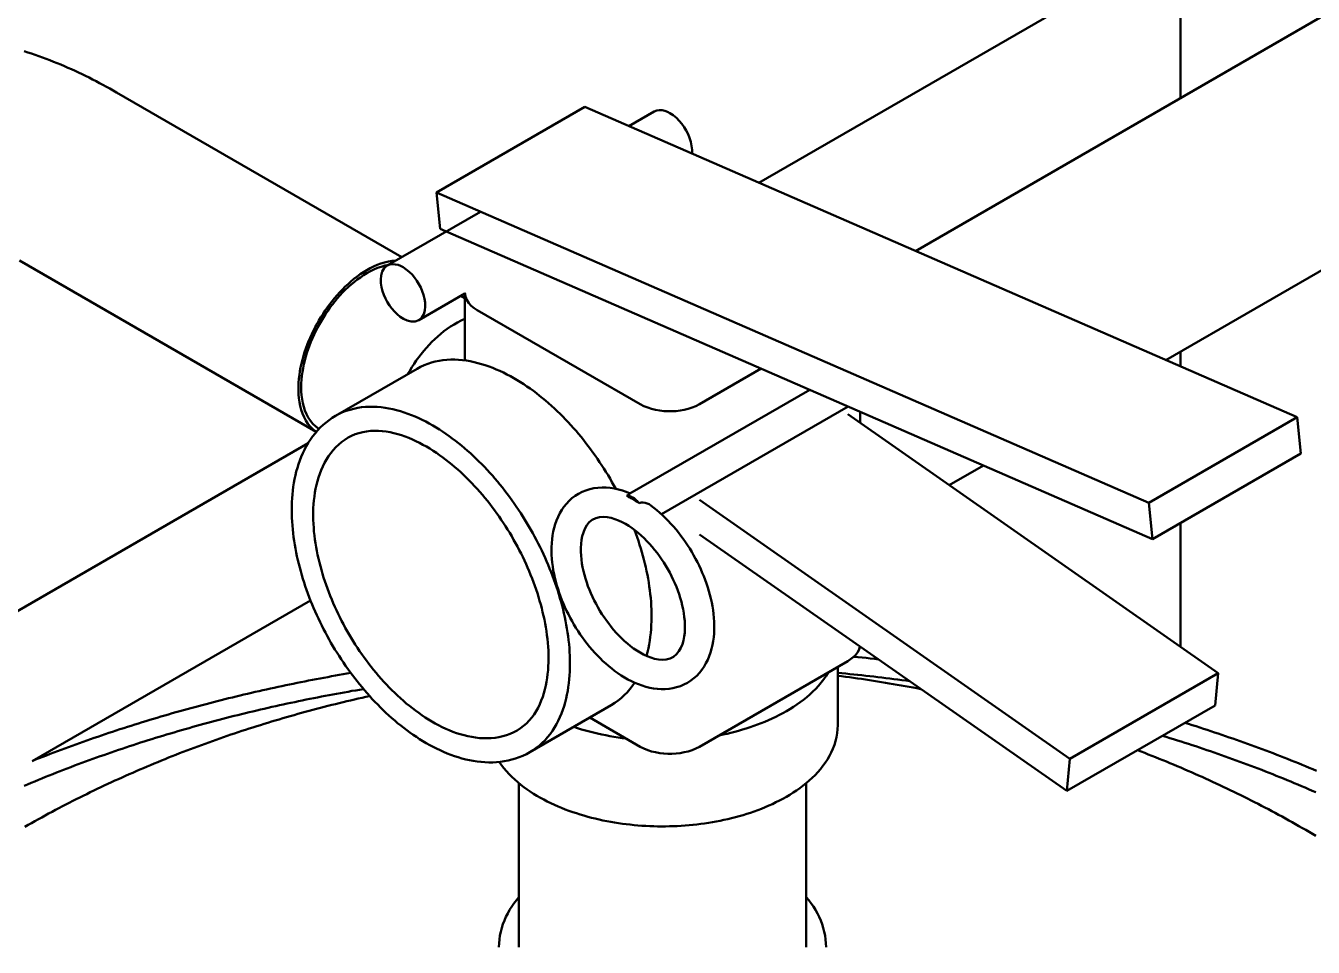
# Model space of a CAD drawing. Header units: millimetres. Extents: x 0 to 420, y 0 to 297.
# Drawn here: x 309.59 to 317.88, y 222.56 to 228.49 of the extents above; entities that cross this region are included whole.
import ezdxf

# ---------------------------------------------------------------- set-up
doc = ezdxf.new("R2010")
doc.units = ezdxf.units.MM
doc.layers.add('01-VISIBLE', color=7, linetype='CONTINUOUS', lineweight=50)

msp = doc.modelspace()

# ---------------------------------------------------------------- linework, layer by layer
at = {"layer": '01-VISIBLE'}
for p, q in [((317.0227, 228.0245), (317.0227, 245.3845)), ((314.3097, 227.4788), (317.0227, 229.0451)), ((315.3173, 227.0399), (318.2764, 228.7484)), ((312.0115, 227.0001), (310.1744, 228.0608)), ((312.2339, 227.416), (313.1885, 227.9671)), ((313.1885, 227.9671), (317.7746, 225.9696)), ((313.4723, 227.8435), (313.6356, 227.9378)), ((312.2572, 227.1838), (312.2339, 227.416)), ((312.2339, 227.416), (316.82, 225.4184)), ((311.9173, 226.9458), (312.5177, 227.2924)), ((312.2572, 227.1838), (316.8433, 225.1862)), ((316.9295, 226.3377), (318.2764, 227.1154)), ((311.4598, 225.8753), (309.5494, 226.9783)), ((312.1198, 226.595), (312.4168, 226.7665)), ((312.4168, 226.3355), (312.4168, 226.7704)), ((312.4168, 226.7373), (312.3915, 226.7519)), ((312.4958, 226.6602), (313.5459, 226.0539)), ((317.0227, 226.2971), (317.0227, 226.3915)), ((312.1095, 226.2822), (311.5845, 225.9791)), ((313.9277, 226.0539), (314.3248, 226.2832)), ((313.479, 225.4787), (314.637, 226.1472)), ((313.6815, 225.3461), (314.8832, 226.0399)), ((314.8823, 225.989), (317.2665, 224.3232)), ((314.9614, 225.9337), (314.9614, 226.0059)), ((316.82, 225.4184), (317.7746, 225.9696)), ((317.7979, 225.7373), (317.7746, 225.9696)), ((308.3656, 224.0469), (311.4073, 225.8031)), ((316.8433, 225.1862), (317.7979, 225.7373)), ((315.5353, 225.5328), (315.7556, 225.66)), ((313.9277, 225.4379), (316.3119, 223.772)), ((316.8433, 225.1862), (316.82, 225.4184)), ((317.0227, 224.4935), (317.0227, 225.2898)), ((313.9277, 225.2162), (316.2919, 223.5643)), ((309.6303, 223.7565), (311.4228, 224.7914)), ((313.9277, 223.8494), (314.8823, 224.4005)), ((314.8166, 223.9872), (314.8166, 224.3626)), ((316.3119, 223.772), (317.2665, 224.3232)), ((317.2465, 224.1154), (317.2665, 224.3232)), ((313.3595, 224.1171), (312.8345, 223.814)), ((316.2919, 223.5643), (317.2465, 224.1154)), ((313.2208, 224.0371), (313.5459, 223.8494)), ((316.2919, 223.5643), (316.3119, 223.772)), ((312.7641, 222.5583), (312.7641, 223.615)), ((314.6141, 222.5583), (314.6141, 223.615))]:
    msp.add_line(p, q, dxfattribs=at)
for points in [[(310.1744, 228.0608), (310.1526, 228.0733), (310.1307, 228.0856), (310.1088, 228.0977), (310.0867, 228.1097), (310.0646, 228.1215), (310.0424, 228.1331), (310.02, 228.1446), (309.9976, 228.1559), (309.9751, 228.167), (309.9526, 228.178), (309.9299, 228.1887), (309.9071, 228.1993), (309.8843, 228.2097), (309.8614, 228.2199), (309.8384, 228.2298), (309.8153, 228.2396), (309.7921, 228.2492), (309.7688, 228.2586), (309.7455, 228.2678), (309.722, 228.2768), (309.6985, 228.2856), (309.6749, 228.2941), (309.6513, 228.3024), (309.6275, 228.3106), (309.6037, 228.3184), (309.5798, 228.3261)], [(313.6356, 227.9378), (313.6519, 227.9446), (313.6694, 227.9472), (313.6871, 227.9462), (313.7044, 227.9422), (313.721, 227.9359), (313.7368, 227.9278)], [(313.7368, 227.9278), (313.7584, 227.9134), (313.7783, 227.8968), (313.7965, 227.8783), (313.8131, 227.8584), (313.8281, 227.8372), (313.8414, 227.815), (313.8531, 227.7918), (313.863, 227.7678), (313.8709, 227.7431), (313.8766, 227.7178), (313.8796, 227.6921), (313.8795, 227.6662)], [(311.4602, 225.8758), (311.4405, 225.8913), (311.4227, 225.9089), (311.4068, 225.9283), (311.3931, 225.9493), (311.3813, 225.9714), (311.3714, 225.9944), (311.3633, 226.0181), (311.3569, 226.0424), (311.352, 226.0669), (311.3484, 226.0917), (311.3462, 226.1167), (311.3451, 226.1418), (311.3452, 226.1668), (311.3463, 226.1919), (311.3483, 226.2168), (311.3512, 226.2417), (311.355, 226.2665), (311.3596, 226.2912), (311.3649, 226.3157), (311.3709, 226.34), (311.3776, 226.3642), (311.385, 226.3881), (311.393, 226.4119), (311.4016, 226.4354), (311.4108, 226.4587), (311.4206, 226.4818), (311.4309, 226.5047), (311.4417, 226.5273), (311.4531, 226.5496), (311.465, 226.5717), (311.4774, 226.5935), (311.4903, 226.615), (311.5037, 226.6362), (311.5175, 226.657), (311.5319, 226.6776), (311.5468, 226.6978), (311.5621, 226.7176), (311.578, 226.737), (311.5943, 226.7561), (311.6111, 226.7747), (311.6284, 226.7928), (311.6461, 226.8105), (311.6644, 226.8276), (311.6832, 226.8442), (311.7025, 226.8602), (311.7223, 226.8756), (311.7427, 226.8902), (311.7635, 226.9041), (311.7849, 226.9172), (311.8068, 226.9293), (311.8293, 226.9405), (311.8523, 226.9505), (311.8758, 226.9593), (311.8997, 226.9666), (311.9241, 226.9724), (311.9489, 226.9764), (311.9738, 226.9784)], [(311.4772, 225.8945), (311.457, 225.9096), (311.4388, 225.9271), (311.4228, 225.9465), (311.4089, 225.9675), (311.3971, 225.9898), (311.3873, 226.0131), (311.3793, 226.037), (311.3731, 226.0614), (311.3684, 226.0862), (311.3652, 226.1112), (311.3634, 226.1364), (311.3627, 226.1616), (311.3632, 226.1868), (311.3647, 226.212), (311.3672, 226.2371), (311.3707, 226.2621), (311.3749, 226.2869), (311.38, 226.3116), (311.3859, 226.3362), (311.3925, 226.3605), (311.3997, 226.3847), (311.4077, 226.4086), (311.4163, 226.4323), (311.4255, 226.4558), (311.4353, 226.479), (311.4457, 226.502), (311.4566, 226.5247), (311.4681, 226.5472), (311.4802, 226.5693), (311.4928, 226.5912), (311.5059, 226.6127), (311.5195, 226.634), (311.5337, 226.6548), (311.5483, 226.6754), (311.5635, 226.6955), (311.5792, 226.7153), (311.5954, 226.7346), (311.6121, 226.7535), (311.6293, 226.7719), (311.6471, 226.7898), (311.6654, 226.8072), (311.6842, 226.824), (311.7035, 226.8402), (311.7234, 226.8557), (311.7438, 226.8705), (311.7648, 226.8845), (311.7864, 226.8976), (311.8085, 226.9098), (311.8311, 226.9208), (311.8543, 226.9307), (311.8781, 226.9392), (311.9023, 226.9461), (311.927, 226.9514)], [(312.1198, 226.595), (312.0958, 226.5866), (312.0704, 226.5863), (312.0456, 226.5924), (312.0224, 226.6029), (312.0008, 226.6166), (311.9809, 226.6326), (311.9627, 226.6504), (311.946, 226.6697), (311.9309, 226.6903), (311.9173, 226.7119), (311.9053, 226.7345), (311.8951, 226.7579), (311.8867, 226.782), (311.8804, 226.8067), (311.8765, 226.832), (311.8754, 226.8575), (311.8779, 226.8829), (311.8851, 226.9073), (311.898, 226.9292), (311.9173, 226.9458)], [(311.9173, 226.9458), (311.9337, 226.9526), (311.9512, 226.9552), (311.9689, 226.9542), (311.9862, 226.9502), (312.0028, 226.9438), (312.0185, 226.9357)], [(312.0185, 226.9357), (312.0396, 226.9218), (312.059, 226.9056), (312.0768, 226.8878), (312.0931, 226.8685), (312.1079, 226.848), (312.1212, 226.8265), (312.1328, 226.8041), (312.1428, 226.7809), (312.1509, 226.7569), (312.157, 226.7324), (312.1608, 226.7075), (312.1617, 226.6822), (312.159, 226.6571), (312.1518, 226.633), (312.1389, 226.6113), (312.1198, 226.595)], [(312.4168, 226.7704), (312.4198, 226.747), (312.4285, 226.725), (312.4415, 226.7053), (312.4576, 226.688), (312.476, 226.673), (312.4958, 226.6602)], [(312.0481, 226.2468), (312.0613, 226.2693), (312.0749, 226.2915), (312.0892, 226.3133), (312.104, 226.3348), (312.1193, 226.3559), (312.1352, 226.3766), (312.1516, 226.3968), (312.1686, 226.4166), (312.1861, 226.4359), (312.2042, 226.4547), (312.2229, 226.473), (312.2421, 226.4906), (312.2618, 226.5076), (312.2822, 226.5239), (312.3031, 226.5394), (312.3247, 226.5542), (312.3468, 226.5679), (312.3695, 226.5807), (312.3928, 226.5924), (312.4168, 226.6028)], [(313.3882, 225.5091), (313.3761, 225.5312), (313.3637, 225.5531), (313.3511, 225.5749), (313.3383, 225.5965), (313.3251, 225.618), (313.3118, 225.6393), (313.2981, 225.6604), (313.2843, 225.6814), (313.2702, 225.7022), (313.2558, 225.7229), (313.2412, 225.7434), (313.2263, 225.7637), (313.2113, 225.7838), (313.1959, 225.8038), (313.1803, 225.8235), (313.1645, 225.8431), (313.1484, 225.8624), (313.1321, 225.8816), (313.1156, 225.9005), (313.0988, 225.9193), (313.0817, 225.9378), (313.0644, 225.956), (313.0469, 225.9741), (313.0291, 225.9918), (313.011, 226.0094), (312.9927, 226.0266), (312.9742, 226.0436), (312.9554, 226.0604), (312.9363, 226.0768), (312.917, 226.0929), (312.8974, 226.1087), (312.8776, 226.1242), (312.8575, 226.1393), (312.8372, 226.1541), (312.8165, 226.1685), (312.7956, 226.1825), (312.7745, 226.1962), (312.7531, 226.2093), (312.7314, 226.2221), (312.7094, 226.2344), (312.6872, 226.2461), (312.6647, 226.2574), (312.6419, 226.2681), (312.6189, 226.2783), (312.5956, 226.2878), (312.5721, 226.2967), (312.5483, 226.3049), (312.5243, 226.3124), (312.5, 226.3191), (312.4756, 226.325), (312.4509, 226.3301), (312.4261, 226.3342), (312.4012, 226.3374), (312.3761, 226.3395), (312.351, 226.3406), (312.3258, 226.3406), (312.3007, 226.3394), (312.2756, 226.3369), (312.2508, 226.3332), (312.2261, 226.3281), (312.2018, 226.3217), (312.1779, 226.3139), (312.1545, 226.3047), (312.1316, 226.2941), (312.1095, 226.2822)], [(312.2095, 225.9172), (312.1874, 225.9296), (312.1651, 225.9415), (312.1425, 225.9529), (312.1197, 225.9637), (312.0965, 225.974), (312.0732, 225.9836), (312.0495, 225.9927), (312.0256, 226.001), (312.0015, 226.0086), (311.9772, 226.0154), (311.9526, 226.0214), (311.9278, 226.0266), (311.9029, 226.0308), (311.8778, 226.0341), (311.8526, 226.0363), (311.8273, 226.0375), (311.802, 226.0375), (311.7768, 226.0363), (311.7516, 226.0339), (311.7266, 226.0302), (311.7018, 226.0251), (311.6773, 226.0187), (311.6533, 226.0109), (311.6297, 226.0017), (311.6067, 225.991), (311.5845, 225.9791)], [(313.9277, 226.0539), (313.9042, 226.0418), (313.8797, 226.0319), (313.8545, 226.0239), (313.8288, 226.0176), (313.8027, 226.013), (313.7765, 226.01), (313.75, 226.0085), (313.7236, 226.0085), (313.6972, 226.01), (313.6709, 226.013), (313.6448, 226.0176), (313.6191, 226.0239), (313.5939, 226.0319), (313.5694, 226.0418), (313.5459, 226.0539)], [(312.8345, 223.814), (312.8125, 223.8021), (312.7899, 223.7913), (312.7667, 223.7818), (312.7432, 223.7735), (312.7192, 223.7663), (312.6948, 223.7605), (312.6703, 223.7558), (312.6455, 223.7522), (312.6206, 223.7499), (312.5956, 223.7486), (312.5706, 223.7485), (312.5456, 223.7493), (312.5206, 223.7512), (312.4957, 223.754), (312.471, 223.7578), (312.4464, 223.7624), (312.422, 223.7678), (312.3978, 223.7741), (312.3737, 223.7811), (312.3499, 223.7888), (312.3263, 223.7972), (312.303, 223.8062), (312.2799, 223.8159), (312.2571, 223.8261), (312.2345, 223.8369), (312.2122, 223.8482), (312.1901, 223.86), (312.1683, 223.8723), (312.1468, 223.885), (312.1255, 223.8982), (312.1045, 223.9118), (312.0838, 223.9258), (312.0633, 223.9402), (312.0431, 223.955), (312.0232, 223.9701), (312.0035, 223.9855), (311.984, 224.0013), (311.9649, 224.0174), (311.946, 224.0338), (311.9273, 224.0505), (311.9089, 224.0674), (311.8908, 224.0847), (311.8729, 224.1022), (311.8553, 224.1199), (311.8379, 224.1379), (311.8207, 224.1562), (311.8038, 224.1746), (311.7872, 224.1933), (311.7708, 224.2122), (311.7547, 224.2314), (311.7388, 224.2507), (311.7231, 224.2702), (311.7077, 224.2899), (311.6926, 224.3099), (311.6777, 224.33), (311.663, 224.3502), (311.6486, 224.3707), (311.6345, 224.3913), (311.6206, 224.4121), (311.6069, 224.4331), (311.5935, 224.4542), (311.5804, 224.4755), (311.5675, 224.497), (311.5548, 224.5186), (311.5424, 224.5403), (311.5303, 224.5622), (311.5184, 224.5842), (311.5068, 224.6064), (311.4955, 224.6287), (311.4845, 224.6512), (311.4737, 224.6738), (311.4631, 224.6965), (311.4529, 224.7193), (311.4429, 224.7423), (311.4333, 224.7653), (311.4239, 224.7885), (311.4148, 224.8118), (311.406, 224.8353), (311.3975, 224.8588), (311.3893, 224.8825), (311.3815, 224.9062), (311.3739, 224.9301), (311.3667, 224.954), (311.3598, 224.9781), (311.3532, 225.0022), (311.347, 225.0265), (311.3412, 225.0508), (311.3357, 225.0752), (311.3306, 225.0997), (311.3258, 225.1243), (311.3215, 225.1489), (311.3175, 225.1736), (311.314, 225.1984), (311.3109, 225.2232), (311.3082, 225.2481), (311.306, 225.2731), (311.3042, 225.298), (311.3029, 225.323), (311.3021, 225.348), (311.3019, 225.373), (311.3021, 225.3981), (311.3029, 225.4231), (311.3043, 225.4481), (311.3062, 225.473), (311.3088, 225.4979), (311.312, 225.5227), (311.3158, 225.5474), (311.3204, 225.5721), (311.3256, 225.5965), (311.3315, 225.6208), (311.3383, 225.6449), (311.3457, 225.6688), (311.354, 225.6924), (311.3632, 225.7157), (311.3731, 225.7387), (311.384, 225.7612), (311.3957, 225.7833), (311.4084, 225.8049), (311.422, 225.8259), (311.4365, 225.8463), (311.4519, 225.866), (311.4683, 225.8849), (311.4855, 225.903), (311.5037, 225.9203), (311.5227, 225.9365), (311.5425, 225.9518), (311.5631, 225.966), (311.5845, 225.9791)], [(312.169, 225.7809), (312.1469, 225.7932), (312.1246, 225.805), (312.1019, 225.8162), (312.079, 225.8267), (312.0557, 225.8365), (312.0321, 225.8455), (312.0083, 225.8538), (311.9841, 225.8611), (311.9597, 225.8676), (311.935, 225.873), (311.9102, 225.8773), (311.8851, 225.8804), (311.8599, 225.8822), (311.8347, 225.8827), (311.8095, 225.8816), (311.7844, 225.8789), (311.7595, 225.8745), (311.735, 225.8684), (311.7111, 225.8604), (311.6878, 225.8505), (311.6655, 225.8388)], [(312.8345, 223.814), (312.8559, 223.8273), (312.8765, 223.8418), (312.8962, 223.8575), (312.9149, 223.8744), (312.9327, 223.8922), (312.9494, 223.9111), (312.9651, 223.9308), (312.9798, 223.9513), (312.9934, 223.9725), (313.006, 223.9943), (313.0177, 224.0167), (313.0283, 224.0395), (313.038, 224.0628), (313.0468, 224.0864), (313.0548, 224.1103), (313.0619, 224.1345), (313.0682, 224.1589), (313.0737, 224.1835), (313.0785, 224.2082), (313.0825, 224.2331), (313.0859, 224.2581), (313.0886, 224.2831), (313.0907, 224.3083), (313.0921, 224.3334), (313.093, 224.3586), (313.0933, 224.3838), (313.0931, 224.409), (313.0924, 224.4342), (313.0912, 224.4594), (313.0894, 224.4845), (313.0872, 224.5096), (313.0846, 224.5347), (313.0815, 224.5597), (313.078, 224.5847), (313.074, 224.6096), (313.0697, 224.6344), (313.065, 224.6591), (313.0599, 224.6838), (313.0544, 224.7084), (313.0485, 224.7329), (313.0423, 224.7574), (313.0358, 224.7817), (313.0289, 224.806), (313.0217, 224.8301), (313.0142, 224.8542), (313.0063, 224.8781), (312.9982, 224.902), (312.9897, 224.9257), (312.9809, 224.9493), (312.9718, 224.9728), (312.9625, 224.9962), (312.9528, 225.0195), (312.9429, 225.0427), (312.9327, 225.0657), (312.9222, 225.0886), (312.9114, 225.1114), (312.9004, 225.1341), (312.8891, 225.1566), (312.8776, 225.179), (312.8657, 225.2013), (312.8537, 225.2234), (312.8413, 225.2454), (312.8287, 225.2672), (312.8159, 225.2889), (312.8028, 225.3105), (312.7895, 225.3318), (312.7759, 225.3531), (312.762, 225.3741), (312.7479, 225.395), (312.7336, 225.4157), (312.719, 225.4363), (312.7042, 225.4567), (312.6891, 225.4769), (312.6738, 225.4969), (312.6582, 225.5167), (312.6424, 225.5364), (312.6264, 225.5558), (312.6101, 225.575), (312.5935, 225.594), (312.5767, 225.6128), (312.5597, 225.6314), (312.5424, 225.6497), (312.5249, 225.6679), (312.5071, 225.6857), (312.4891, 225.7033), (312.4708, 225.7207), (312.4522, 225.7377), (312.4334, 225.7545), (312.4144, 225.771), (312.3951, 225.7872), (312.3755, 225.8031), (312.3557, 225.8187), (312.3356, 225.8339), (312.3152, 225.8488), (312.2946, 225.8632), (312.2737, 225.8774), (312.2526, 225.8911), (312.2312, 225.9043), (312.2095, 225.9172)], [(312.7535, 223.9543), (312.7312, 223.9425), (312.7083, 223.9322), (312.6846, 223.9235), (312.6605, 223.9165), (312.6359, 223.9109), (312.6111, 223.907), (312.586, 223.9045), (312.5609, 223.9034), (312.5357, 223.9037), (312.5106, 223.9052), (312.4855, 223.908), (312.4607, 223.9119), (312.436, 223.9168), (312.4115, 223.9227), (312.3873, 223.9296), (312.3633, 223.9373), (312.3396, 223.9458), (312.3162, 223.9551), (312.2931, 223.9652), (312.2703, 223.9758), (312.2478, 223.9871), (312.2257, 223.999), (312.2038, 224.0115), (312.1822, 224.0245), (312.1609, 224.038), (312.14, 224.0519), (312.1193, 224.0663), (312.099, 224.0812), (312.079, 224.0964), (312.0592, 224.112), (312.0398, 224.128), (312.0206, 224.1444), (312.0018, 224.1611), (311.9832, 224.1781), (311.965, 224.1954), (311.947, 224.213), (311.9293, 224.231), (311.9119, 224.2492), (311.8948, 224.2676), (311.8779, 224.2863), (311.8614, 224.3053), (311.8451, 224.3245), (311.8291, 224.344), (311.8134, 224.3636), (311.798, 224.3835), (311.7828, 224.4036), (311.7679, 224.424), (311.7534, 224.4445), (311.7391, 224.4652), (311.725, 224.4861), (311.7113, 224.5072), (311.6978, 224.5285), (311.6847, 224.5499), (311.6718, 224.5716), (311.6592, 224.5934), (311.6469, 224.6154), (311.6349, 224.6375), (311.6232, 224.6598), (311.6118, 224.6822), (311.6007, 224.7048), (311.5899, 224.7276), (311.5794, 224.7505), (311.5693, 224.7735), (311.5594, 224.7967), (311.5499, 224.82), (311.5407, 224.8434), (311.5319, 224.867), (311.5234, 224.8907), (311.5152, 224.9145), (311.5074, 224.9385), (311.5, 224.9625), (311.493, 224.9867), (311.4863, 225.011), (311.48, 225.0353), (311.4742, 225.0598), (311.4687, 225.0844), (311.4637, 225.1091), (311.4591, 225.1338), (311.4549, 225.1587), (311.4513, 225.1836), (311.4481, 225.2086), (311.4454, 225.2336), (311.4433, 225.2587), (311.4417, 225.2838), (311.4406, 225.309), (311.4402, 225.3341), (311.4403, 225.3593), (311.4411, 225.3845), (311.4425, 225.4096), (311.4447, 225.4347), (311.4476, 225.4597), (311.4512, 225.4846), (311.4557, 225.5094), (311.461, 225.534), (311.4671, 225.5584), (311.4742, 225.5826), (311.4823, 225.6064), (311.4914, 225.6299), (311.5015, 225.6529), (311.5127, 225.6755), (311.5251, 225.6974), (311.5386, 225.7187), (311.5533, 225.7391), (311.5691, 225.7586), (311.5862, 225.7772), (311.6044, 225.7945), (311.6237, 225.8107), (311.6441, 225.8254), (311.6655, 225.8388)], [(312.7535, 223.9543), (312.7747, 223.9678), (312.7948, 223.9829), (312.8137, 223.9995), (312.8312, 224.0176), (312.8474, 224.0368), (312.8622, 224.0572), (312.8758, 224.0784), (312.888, 224.1003), (312.899, 224.123), (312.9088, 224.1461), (312.9176, 224.1697), (312.9252, 224.1937), (312.9319, 224.218), (312.9376, 224.2425), (312.9424, 224.2671), (312.9464, 224.292), (312.9496, 224.3169), (312.952, 224.342), (312.9537, 224.3671), (312.9547, 224.3922), (312.9551, 224.4174), (312.9548, 224.4426), (312.954, 224.4677), (312.9525, 224.4928), (312.9506, 224.5179), (312.9481, 224.5429), (312.9451, 224.5679), (312.9416, 224.5928), (312.9376, 224.6177), (312.9332, 224.6425), (312.9284, 224.6672), (312.9231, 224.6918), (312.9174, 224.7163), (312.9114, 224.7407), (312.9049, 224.765), (312.898, 224.7892), (312.8908, 224.8133), (312.8832, 224.8373), (312.8753, 224.8612), (312.867, 224.8849), (312.8584, 224.9086), (312.8495, 224.9321), (312.8402, 224.9555), (312.8306, 224.9787), (312.8207, 225.0019), (312.8104, 225.0249), (312.7999, 225.0477), (312.7891, 225.0704), (312.778, 225.093), (312.7665, 225.1154), (312.7548, 225.1377), (312.7428, 225.1598), (312.7305, 225.1818), (312.718, 225.2036), (312.7051, 225.2252), (312.692, 225.2467), (312.6786, 225.2679), (312.6649, 225.2891), (312.6509, 225.31), (312.6367, 225.3307), (312.6222, 225.3513), (312.6074, 225.3717), (312.5924, 225.3918), (312.577, 225.4118), (312.5614, 225.4315), (312.5456, 225.451), (312.5294, 225.4704), (312.513, 225.4894), (312.4963, 225.5082), (312.4794, 225.5268), (312.4621, 225.5452), (312.4446, 225.5632), (312.4268, 225.581), (312.4087, 225.5985), (312.3903, 225.6157), (312.3717, 225.6326), (312.3528, 225.6491), (312.3335, 225.6654), (312.314, 225.6812), (312.2942, 225.6967), (312.2741, 225.7119), (312.2537, 225.7266), (312.233, 225.7409), (312.2119, 225.7547), (312.1906, 225.768), (312.169, 225.7809)], [(313.1472, 225.4769), (313.126, 225.4635), (313.1061, 225.4484), (313.0874, 225.4316), (313.0702, 225.4134), (313.0545, 225.3939), (313.0403, 225.3733), (313.0275, 225.3517), (313.0163, 225.3293), (313.0066, 225.3062), (312.9982, 225.2826), (312.9912, 225.2586), (312.9855, 225.2342), (312.981, 225.2095), (312.9777, 225.1847), (312.9755, 225.1597), (312.9743, 225.1347), (312.9741, 225.1096), (312.9749, 225.0846), (312.9765, 225.0596), (312.9789, 225.0346), (312.9821, 225.0098), (312.9861, 224.9851), (312.9908, 224.9604), (312.9962, 224.936), (313.0022, 224.9117), (313.0089, 224.8875), (313.0162, 224.8635), (313.0241, 224.8397), (313.0325, 224.8161), (313.0415, 224.7928), (313.0511, 224.7696), (313.0611, 224.7466), (313.0717, 224.7239), (313.0828, 224.7014), (313.0943, 224.6792), (313.1064, 224.6572), (313.1189, 224.6355), (313.1319, 224.6141), (313.1454, 224.593), (313.1593, 224.5722), (313.1737, 224.5517), (313.1885, 224.5315), (313.2038, 224.5116), (313.2196, 224.4921), (313.2358, 224.473), (313.2525, 224.4543), (313.2696, 224.436), (313.2872, 224.4182), (313.3052, 224.4008), (313.3237, 224.3839), (313.3427, 224.3675), (313.3621, 224.3517), (313.382, 224.3365), (313.4024, 224.3219), (313.4232, 224.308), (313.4446, 224.2948), (313.4664, 224.2825), (313.4886, 224.271), (313.5113, 224.2604), (313.5345, 224.2509), (313.5581, 224.2424), (313.5821, 224.2352), (313.6064, 224.2292), (313.631, 224.2246), (313.6559, 224.2215), (313.6809, 224.22), (313.706, 224.2203), (313.7309, 224.2223), (313.7557, 224.2262), (313.78, 224.232), (313.8039, 224.2397), (313.827, 224.2494), (313.8492, 224.261)], [(313.4805, 225.4795), (313.4558, 225.4894), (313.4306, 225.498), (313.405, 225.5052), (313.379, 225.511), (313.3528, 225.5151), (313.3263, 225.5175), (313.2997, 225.518), (313.2731, 225.5165), (313.2467, 225.5129), (313.2208, 225.5072), (313.1954, 225.4993), (313.1708, 225.4892), (313.1472, 225.4769)], [(313.4585, 225.4633), (313.4621, 225.4655), (313.4657, 225.4679), (313.4692, 225.4704), (313.4725, 225.4732), (313.4757, 225.476), (313.479, 225.4787)], [(313.4585, 225.4633), (313.4654, 225.4636), (313.4723, 225.4629), (313.4791, 225.4614), (313.4857, 225.4592), (313.492, 225.4564), (313.4982, 225.4532)], [(313.4585, 225.4633), (313.4652, 225.4599), (313.4719, 225.4565), (313.4785, 225.4531), (313.4851, 225.4495), (313.4917, 225.4459), (313.4982, 225.4422)], [(313.479, 225.4787), (313.4794, 225.4789), (313.4798, 225.479), (313.4802, 225.4792), (313.4806, 225.4792), (313.4811, 225.4792), (313.4815, 225.4791)], [(313.4982, 225.4532), (313.5057, 225.4484), (313.5129, 225.443), (313.5197, 225.4372), (313.5261, 225.4309), (313.5322, 225.4243), (313.5379, 225.4174)], [(313.4982, 225.4422), (313.5049, 225.4382), (313.5116, 225.4342), (313.5182, 225.4301), (313.5248, 225.4259), (313.5314, 225.4217), (313.5379, 225.4174)], [(313.5379, 225.4174), (313.5506, 225.4216), (313.564, 225.4217), (313.5772, 225.4194), (313.5899, 225.4152), (313.602, 225.4095), (313.6133, 225.4022)], [(313.8492, 224.261), (313.8703, 224.2745), (313.8903, 224.2896), (313.9089, 224.3064), (313.9262, 224.3246), (313.9419, 224.3441), (313.9562, 224.3648), (313.9689, 224.3864), (313.9801, 224.4088), (313.9899, 224.4319), (313.9982, 224.4556), (314.0052, 224.4797), (314.0109, 224.5041), (314.0153, 224.5288), (314.0186, 224.5536), (314.0208, 224.5786), (314.022, 224.6037), (314.0222, 224.6287), (314.0214, 224.6538), (314.0198, 224.6788), (314.0174, 224.7038), (314.0141, 224.7287), (314.0101, 224.7534), (314.0054, 224.7781), (314, 224.8025), (313.9939, 224.8269), (313.9873, 224.8511), (313.9799, 224.875), (313.972, 224.8988), (313.9636, 224.9225), (313.9546, 224.9459), (313.945, 224.969), (313.9349, 224.992), (313.9243, 225.0147), (313.9132, 225.0372), (313.9016, 225.0595), (313.8895, 225.0815), (313.877, 225.1032), (313.864, 225.1246), (313.8505, 225.1457), (313.8365, 225.1666), (313.8221, 225.1871), (313.8072, 225.2073), (313.7919, 225.2271), (313.7761, 225.2466), (313.7598, 225.2657), (313.7431, 225.2844), (313.726, 225.3027), (313.7084, 225.3206), (313.6903, 225.338), (313.6718, 225.3549), (313.6528, 225.3712), (313.6333, 225.387), (313.6133, 225.4022)], [(313.4509, 225.2832), (313.4287, 225.2952), (313.4059, 225.3058), (313.3824, 225.3149), (313.3582, 225.3221), (313.3335, 225.327), (313.3084, 225.329), (313.2833, 225.3274), (313.2589, 225.3213), (313.2364, 225.31), (313.217, 225.2939), (313.2013, 225.2742), (313.1889, 225.2523), (313.1795, 225.2289), (313.1726, 225.2047), (313.1677, 225.18), (313.1647, 225.1549), (313.1633, 225.1298), (313.1633, 225.1046), (313.1645, 225.0794), (313.1669, 225.0543), (313.1703, 225.0293), (313.1747, 225.0045), (313.18, 224.9798), (313.1862, 224.9554), (313.1931, 224.9311), (313.2008, 224.9071), (313.2092, 224.8833), (313.2183, 224.8598), (313.228, 224.8366), (313.2383, 224.8136), (313.2493, 224.7909), (313.2609, 224.7685), (313.2731, 224.7464), (313.2858, 224.7247), (313.2991, 224.7032), (313.313, 224.6822), (313.3275, 224.6615), (313.3425, 224.6413), (313.358, 224.6214), (313.3741, 224.602), (313.3908, 224.5831), (313.408, 224.5647), (313.4259, 224.5469), (313.4443, 224.5296), (313.4632, 224.513), (313.4828, 224.4972), (313.5031, 224.4821), (313.5239, 224.468), (313.5454, 224.4548), (313.5676, 224.4428), (313.5904, 224.4321), (313.6139, 224.423), (313.6381, 224.4158), (313.6628, 224.4109), (313.6879, 224.4089), (313.7131, 224.4106), (313.7375, 224.4167), (313.76, 224.428), (313.7793, 224.4441), (313.7951, 224.4637), (313.8074, 224.4857), (313.8168, 224.509), (313.8238, 224.5333), (313.8286, 224.558), (313.8316, 224.583), (313.8331, 224.6082), (313.8331, 224.6334), (313.8318, 224.6586), (313.8294, 224.6837), (313.826, 224.7087), (313.8216, 224.7335), (313.8163, 224.7581), (313.8102, 224.7826), (313.8032, 224.8068), (313.7956, 224.8309), (313.7872, 224.8546), (313.7781, 224.8781), (313.7684, 224.9014), (313.758, 224.9244), (313.747, 224.9471), (313.7354, 224.9695), (313.7233, 224.9916), (313.7105, 225.0133), (313.6972, 225.0347), (313.6833, 225.0558), (313.6689, 225.0764), (313.6539, 225.0967), (313.6383, 225.1166), (313.6222, 225.1359), (313.6055, 225.1549), (313.5883, 225.1733), (313.5705, 225.1911), (313.5521, 225.2083), (313.5331, 225.2249), (313.5135, 225.2408), (313.4933, 225.2558), (313.4724, 225.27), (313.4509, 225.2832)], [(313.5859, 224.4341), (313.5923, 224.4583), (313.5979, 224.4827), (313.6028, 224.5073), (313.6069, 224.532), (313.6104, 224.5568), (313.6132, 224.5817), (313.6153, 224.6067), (313.6169, 224.6317), (313.6179, 224.6567), (313.6184, 224.6817), (313.6182, 224.7068), (313.6176, 224.7318), (313.6165, 224.7568), (313.6149, 224.7818), (313.6128, 224.8068), (313.6103, 224.8317), (313.6073, 224.8566), (313.6039, 224.8814), (313.6001, 224.9062), (313.5959, 224.9309), (313.5913, 224.9555), (313.5864, 224.98), (313.581, 225.0045), (313.5753, 225.0289), (313.5693, 225.0532), (313.5629, 225.0774), (313.5561, 225.1015), (313.5491, 225.1256), (313.5417, 225.1495), (313.534, 225.1734), (313.526, 225.1971), (313.5176, 225.2207), (313.509, 225.2442)], [(314.8823, 224.4005), (314.9001, 224.4118), (314.9166, 224.4248), (314.9316, 224.4395), (314.9443, 224.4562), (314.9541, 224.4748), (314.96, 224.4949)], [(315.0793, 224.4116), (315.053, 224.4146), (315.0266, 224.4175), (315.0002, 224.4204), (314.9738, 224.4232), (314.9474, 224.426), (314.921, 224.4287)], [(311.6821, 224.3239), (311.6574, 224.3197), (311.6327, 224.3154), (311.608, 224.3111), (311.5833, 224.3067), (311.5586, 224.3022), (311.5339, 224.2977), (311.5092, 224.2932), (311.4845, 224.2885), (311.4599, 224.2839), (311.4352, 224.2791), (311.4106, 224.2744), (311.386, 224.2695), (311.3614, 224.2646), (311.3368, 224.2597), (311.3122, 224.2547), (311.2876, 224.2496), (311.2631, 224.2445), (311.2385, 224.2393), (311.214, 224.2341), (311.1894, 224.2288), (311.1649, 224.2235), (311.1404, 224.2181), (311.1159, 224.2126), (311.0914, 224.2071), (311.067, 224.2015), (311.0425, 224.1959), (311.0181, 224.1902), (310.9937, 224.1845), (310.9692, 224.1787), (310.9448, 224.1728), (310.9205, 224.1669), (310.8961, 224.1609), (310.8717, 224.1549), (310.8474, 224.1488), (310.8231, 224.1426), (310.7988, 224.1364), (310.7745, 224.1301), (310.7502, 224.1238), (310.7259, 224.1174), (310.7017, 224.111), (310.6774, 224.1045), (310.6532, 224.0979), (310.629, 224.0913), (310.6048, 224.0846), (310.5807, 224.0778), (310.5565, 224.071), (310.5324, 224.0642), (310.5083, 224.0572), (310.4842, 224.0503), (310.4601, 224.0432), (310.436, 224.0361), (310.412, 224.0289), (310.3879, 224.0217), (310.3639, 224.0144), (310.3399, 224.007), (310.316, 223.9996), (310.292, 223.9921), (310.2681, 223.9846), (310.2442, 223.977), (310.2203, 223.9693), (310.1964, 223.9616), (310.1726, 223.9538), (310.1487, 223.9459), (310.1249, 223.938), (310.1011, 223.93), (310.0774, 223.9219), (310.0536, 223.9138), (310.0299, 223.9056), (310.0062, 223.8974), (309.9825, 223.8891), (309.9589, 223.8807), (309.9353, 223.8723), (309.9117, 223.8638), (309.8881, 223.8552), (309.8645, 223.8466), (309.841, 223.8379), (309.8175, 223.8291), (309.794, 223.8202), (309.7705, 223.8113), (309.7471, 223.8024), (309.7237, 223.7933), (309.7003, 223.7842), (309.6769, 223.7751), (309.6536, 223.7658), (309.6303, 223.7565)], [(314.4864, 224.078), (314.5091, 224.0915), (314.5316, 224.1057), (314.5536, 224.1204), (314.5752, 224.1358), (314.5963, 224.1518), (314.617, 224.1685), (314.637, 224.1858), (314.6564, 224.2039), (314.6752, 224.2226), (314.6931, 224.2421), (314.7103, 224.2624), (314.7265, 224.2833), (314.7417, 224.305), (314.7558, 224.3275)], [(315.2804, 224.2711), (315.2547, 224.2746), (315.229, 224.278), (315.2032, 224.2813), (315.1775, 224.2846), (315.1518, 224.2879), (315.126, 224.2911), (315.1003, 224.2942), (315.0745, 224.2973), (315.0488, 224.3003), (315.023, 224.3032), (314.9972, 224.3061), (314.9714, 224.309), (314.9456, 224.3117), (314.9198, 224.3145), (314.894, 224.3171), (314.8682, 224.3197), (314.8424, 224.3223), (314.8166, 224.3248)], [(315.3526, 224.2206), (315.3272, 224.2254), (315.3018, 224.2302), (315.2764, 224.2349), (315.2509, 224.2395), (315.2255, 224.244), (315.2, 224.2484), (315.1745, 224.2528), (315.1491, 224.2571), (315.1235, 224.2613), (315.098, 224.2655), (315.0725, 224.2695), (315.047, 224.2735), (315.0214, 224.2775), (314.9958, 224.2813), (314.9703, 224.2851), (314.9447, 224.2888), (314.9191, 224.2924), (314.8935, 224.2959), (314.8679, 224.2994), (314.8422, 224.3028), (314.8166, 224.3061)], [(311.7639, 224.2204), (311.7392, 224.2162), (311.7145, 224.212), (311.6899, 224.2078), (311.6652, 224.2034), (311.6406, 224.199), (311.6159, 224.1946), (311.5913, 224.1901), (311.5667, 224.1856), (311.5421, 224.181), (311.5175, 224.1763), (311.4929, 224.1716), (311.4684, 224.1668), (311.4438, 224.162), (311.4192, 224.1571), (311.3947, 224.1521), (311.3702, 224.1471), (311.3457, 224.142), (311.3212, 224.1369), (311.2967, 224.1317), (311.2722, 224.1265), (311.2478, 224.1212), (311.2233, 224.1158), (311.1989, 224.1104), (311.1744, 224.105), (311.15, 224.0994), (311.1256, 224.0938), (311.1013, 224.0882), (311.0769, 224.0825), (311.0525, 224.0767), (311.0282, 224.0709), (311.0039, 224.065), (310.9795, 224.0591), (310.9552, 224.0531), (310.931, 224.047), (310.9067, 224.0409), (310.8824, 224.0347), (310.8582, 224.0284), (310.834, 224.0221), (310.8098, 224.0158), (310.7856, 224.0093), (310.7614, 224.0029), (310.7372, 223.9963), (310.7131, 223.9897), (310.689, 223.983), (310.6649, 223.9763), (310.6408, 223.9695), (310.6167, 223.9627), (310.5927, 223.9557), (310.5686, 223.9488), (310.5446, 223.9417), (310.5206, 223.9346), (310.4966, 223.9274), (310.4727, 223.9202), (310.4487, 223.9129), (310.4248, 223.9056), (310.4009, 223.8981), (310.377, 223.8906), (310.3531, 223.8831), (310.3293, 223.8755), (310.3055, 223.8678), (310.2817, 223.8601), (310.2579, 223.8523), (310.2341, 223.8444), (310.2104, 223.8364), (310.1867, 223.8284), (310.163, 223.8204), (310.1393, 223.8122), (310.1157, 223.804), (310.092, 223.7958), (310.0684, 223.7874), (310.0449, 223.779), (310.0213, 223.7706), (309.9978, 223.762), (309.9743, 223.7534), (309.9508, 223.7448), (309.9273, 223.736), (309.9039, 223.7272), (309.8805, 223.7184), (309.8571, 223.7094), (309.8338, 223.7004), (309.8105, 223.6913), (309.7872, 223.6822), (309.7639, 223.673), (309.7406, 223.6637), (309.7174, 223.6543), (309.6942, 223.6449), (309.6711, 223.6354), (309.648, 223.6258), (309.6249, 223.6162), (309.6018, 223.6065), (309.5788, 223.5967)], [(313.3595, 224.1171), (313.3818, 224.131), (313.4032, 224.1461), (313.4236, 224.1626), (313.4429, 224.1803), (313.4612, 224.1991), (313.4784, 224.219), (313.4944, 224.2397), (313.5094, 224.2613)], [(311.8035, 224.175), (311.779, 224.1696), (311.7545, 224.1641), (311.73, 224.1586), (311.7056, 224.153), (311.6812, 224.1473), (311.6567, 224.1415), (311.6323, 224.1357), (311.608, 224.1298), (311.5836, 224.1238), (311.5593, 224.1177), (311.5349, 224.1116), (311.5106, 224.1054), (311.4863, 224.0991), (311.4621, 224.0928), (311.4378, 224.0864), (311.4136, 224.0799), (311.3894, 224.0733), (311.3652, 224.0667), (311.341, 224.06), (311.3168, 224.0532), (311.2927, 224.0463), (311.2686, 224.0394), (311.2445, 224.0324), (311.2204, 224.0253), (311.1964, 224.0182), (311.1724, 224.0109), (311.1484, 224.0037), (311.1244, 223.9963), (311.1004, 223.9889), (311.0765, 223.9813), (311.0526, 223.9738), (311.0287, 223.9661), (311.0048, 223.9584), (310.981, 223.9506), (310.9572, 223.9427), (310.9334, 223.9347), (310.9096, 223.9267), (310.8859, 223.9186), (310.8621, 223.9104), (310.8384, 223.9022), (310.8148, 223.8939), (310.7911, 223.8855), (310.7675, 223.877), (310.7439, 223.8685), (310.7204, 223.8598), (310.6968, 223.8511), (310.6733, 223.8424), (310.6499, 223.8335), (310.6264, 223.8246), (310.603, 223.8156), (310.5796, 223.8066), (310.5562, 223.7974), (310.5329, 223.7882), (310.5096, 223.7789), (310.4863, 223.7696), (310.4631, 223.7601), (310.4399, 223.7506), (310.4167, 223.7411), (310.3935, 223.7314), (310.3704, 223.7217), (310.3473, 223.7118), (310.3243, 223.702), (310.3012, 223.692), (310.2782, 223.682), (310.2553, 223.6719), (310.2324, 223.6617), (310.2095, 223.6514), (310.1866, 223.6411), (310.1638, 223.6307), (310.141, 223.6202), (310.1182, 223.6096), (310.0955, 223.599), (310.0728, 223.5882), (310.0502, 223.5775), (310.0276, 223.5666), (310.005, 223.5556), (309.9825, 223.5446), (309.96, 223.5335), (309.9375, 223.5224), (309.9151, 223.5111), (309.8927, 223.4998), (309.8703, 223.4884), (309.848, 223.4769), (309.8258, 223.4654), (309.8035, 223.4537), (309.7814, 223.442), (309.7592, 223.4302), (309.7371, 223.4184), (309.715, 223.4064), (309.693, 223.3944), (309.671, 223.3823), (309.6491, 223.3702), (309.6272, 223.3579), (309.6053, 223.3456), (309.5835, 223.3332)], [(314.0542, 223.9224), (314.0794, 223.9276), (314.1044, 223.9331), (314.1293, 223.939), (314.1542, 223.9453), (314.1789, 223.952), (314.2035, 223.959), (314.228, 223.9665), (314.2524, 223.9744), (314.2767, 223.9827), (314.3008, 223.9915), (314.3247, 224.0006), (314.3484, 224.0103), (314.372, 224.0203), (314.3954, 224.0309), (314.4185, 224.0419), (314.4414, 224.0534), (314.464, 224.0655), (314.4864, 224.078)], [(313.1173, 223.9773), (313.1426, 223.9689), (313.1682, 223.961), (313.1938, 223.9535), (313.2196, 223.9465), (313.2455, 223.9398), (313.2715, 223.9336), (313.2976, 223.9278), (313.3238, 223.9225), (313.35, 223.9175), (313.3764, 223.9129), (313.4028, 223.9087), (313.4292, 223.9049), (313.4557, 223.9014)], [(314.4864, 223.5269), (314.5085, 223.54), (314.5304, 223.5538), (314.5518, 223.5681), (314.5729, 223.583), (314.5935, 223.5985), (314.6136, 223.6146), (314.6332, 223.6313), (314.6523, 223.6488), (314.6707, 223.6669), (314.6883, 223.6856), (314.7053, 223.7051), (314.7213, 223.7253), (314.7365, 223.7462), (314.7506, 223.7677), (314.7636, 223.79), (314.7754, 223.8129), (314.786, 223.8365), (314.7951, 223.8606), (314.8027, 223.8852), (314.8087, 223.9103), (314.8131, 223.9357), (314.8157, 223.9614), (314.8166, 223.9872)], [(317.8984, 223.6944), (317.8753, 223.7042), (317.8522, 223.7138), (317.8291, 223.7234), (317.8059, 223.733), (317.7827, 223.7424), (317.7595, 223.7518), (317.7363, 223.7612), (317.713, 223.7704), (317.6897, 223.7796), (317.6664, 223.7887), (317.643, 223.7978), (317.6196, 223.8068), (317.5962, 223.8157), (317.5728, 223.8245), (317.5494, 223.8333), (317.5259, 223.8421), (317.5024, 223.8507), (317.4788, 223.8593), (317.4553, 223.8678), (317.4317, 223.8763), (317.4081, 223.8847), (317.3845, 223.893), (317.3609, 223.9013), (317.3372, 223.9095), (317.3135, 223.9176), (317.2898, 223.9257), (317.2661, 223.9337), (317.2423, 223.9416), (317.2186, 223.9495), (317.1948, 223.9573), (317.1709, 223.9651), (317.1471, 223.9728), (317.1233, 223.9804), (317.0994, 223.988), (317.0755, 223.9955), (317.0516, 224.0029)], [(317.894, 223.5556), (317.8711, 223.5657), (317.8481, 223.5757), (317.8251, 223.5857), (317.8021, 223.5956), (317.779, 223.6054), (317.7559, 223.6151), (317.7328, 223.6247), (317.7097, 223.6343), (317.6865, 223.6438), (317.6633, 223.6533), (317.6401, 223.6627), (317.6168, 223.672), (317.5935, 223.6812), (317.5702, 223.6904), (317.5468, 223.6995), (317.5235, 223.7085), (317.5001, 223.7174), (317.4766, 223.7263), (317.4532, 223.7352), (317.4297, 223.7439), (317.4062, 223.7526), (317.3827, 223.7612), (317.3591, 223.7698), (317.3356, 223.7782), (317.312, 223.7867), (317.2883, 223.795), (317.2647, 223.8033), (317.241, 223.8115), (317.2173, 223.8196), (317.1936, 223.8277), (317.1699, 223.8357), (317.1461, 223.8437), (317.1223, 223.8516), (317.0985, 223.8594), (317.0747, 223.8672), (317.0509, 223.8748), (317.027, 223.8825), (317.0031, 223.89), (316.9792, 223.8975), (316.9553, 223.905), (316.9313, 223.9123), (316.9074, 223.9196)], [(313.9277, 223.8494), (313.9042, 223.8373), (313.8797, 223.8273), (313.8545, 223.8193), (313.8288, 223.813), (313.8027, 223.8084), (313.7765, 223.8054), (313.75, 223.8039), (313.7236, 223.8039), (313.6972, 223.8054), (313.6709, 223.8084), (313.6448, 223.813), (313.6191, 223.8193), (313.5939, 223.8273), (313.5694, 223.8373), (313.5459, 223.8494)], [(317.8944, 223.2752), (317.8729, 223.2879), (317.8513, 223.3006), (317.8297, 223.3131), (317.808, 223.3256), (317.7863, 223.338), (317.7645, 223.3503), (317.7427, 223.3626), (317.7209, 223.3747), (317.699, 223.3868), (317.6771, 223.3989), (317.6551, 223.4108), (317.6331, 223.4227), (317.6111, 223.4345), (317.589, 223.4462), (317.5669, 223.4578), (317.5447, 223.4694), (317.5225, 223.4809), (317.5002, 223.4923), (317.4779, 223.5036), (317.4556, 223.5149), (317.4333, 223.5261), (317.4109, 223.5372), (317.3884, 223.5482), (317.3659, 223.5592), (317.3434, 223.57), (317.3209, 223.5808), (317.2983, 223.5916), (317.2757, 223.6022), (317.253, 223.6128), (317.2303, 223.6233), (317.2076, 223.6337), (317.1849, 223.6441), (317.1621, 223.6544), (317.1392, 223.6646), (317.1164, 223.6747), (317.0935, 223.6848), (317.0706, 223.6948), (317.0476, 223.7047), (317.0246, 223.7145), (317.0016, 223.7243), (316.9785, 223.7339), (316.9555, 223.7435), (316.9324, 223.7531), (316.9092, 223.7625), (316.886, 223.7719), (316.8628, 223.7812), (316.8396, 223.7905), (316.8163, 223.7996), (316.793, 223.8087), (316.7697, 223.8177), (316.7464, 223.8267)], [(312.6381, 223.7514), (312.6527, 223.7308), (312.6683, 223.7108), (312.6846, 223.6915), (312.7017, 223.6728), (312.7196, 223.6549), (312.738, 223.6376), (312.757, 223.6209), (312.7766, 223.6048), (312.7966, 223.5894), (312.8171, 223.5745), (312.838, 223.5602), (312.8592, 223.5465), (312.8808, 223.5333), (312.9028, 223.5206), (312.925, 223.5085), (312.9474, 223.4969), (312.9701, 223.4857), (312.9931, 223.475), (313.0162, 223.4648), (313.0396, 223.4551), (313.0631, 223.4457), (313.0868, 223.4369), (313.1106, 223.4284), (313.1346, 223.4204), (313.1588, 223.4127), (313.183, 223.4055), (313.2074, 223.3986), (313.2318, 223.3921), (313.2564, 223.386), (313.281, 223.3803), (313.3058, 223.375), (313.3306, 223.37), (313.3555, 223.3654), (313.3804, 223.3611), (313.4054, 223.3571), (313.4304, 223.3536), (313.4555, 223.3503), (313.4807, 223.3474), (313.5059, 223.3449), (313.5311, 223.3426), (313.5563, 223.3407), (313.5816, 223.3392), (313.6068, 223.3379), (313.6321, 223.337), (313.6574, 223.3365), (313.6827, 223.3362), (313.708, 223.3363), (313.7333, 223.3367), (313.7586, 223.3374), (313.7839, 223.3385), (313.8092, 223.3399), (313.8344, 223.3416), (313.8596, 223.3437), (313.8848, 223.3461), (313.91, 223.3488), (313.9351, 223.3519), (313.9602, 223.3553), (313.9852, 223.3591), (314.0102, 223.3632), (314.0351, 223.3676), (314.0599, 223.3724), (314.0847, 223.3776), (314.1094, 223.3831), (314.134, 223.389), (314.1585, 223.3953), (314.1829, 223.402), (314.2072, 223.409), (314.2314, 223.4165), (314.2555, 223.4243), (314.2794, 223.4326), (314.3032, 223.4412), (314.3268, 223.4503), (314.3502, 223.4599), (314.3735, 223.4698), (314.3965, 223.4803), (314.4194, 223.4912), (314.4419, 223.5026), (314.4643, 223.5145), (314.4864, 223.5269)], [(312.7641, 222.8799), (312.748, 222.8605), (312.7327, 222.8403), (312.7183, 222.8196), (312.7049, 222.7982), (312.6924, 222.7762), (312.6811, 222.7536), (312.6708, 222.7305), (312.6618, 222.7069), (312.6541, 222.6829), (312.6477, 222.6585), (312.6426, 222.6337), (312.639, 222.6087), (312.6368, 222.5836), (312.6361, 222.5583)], [(314.7421, 222.5583), (314.7414, 222.5835), (314.7392, 222.6087), (314.7355, 222.6337), (314.7305, 222.6585), (314.7241, 222.6829), (314.7164, 222.7069), (314.7074, 222.7305), (314.6972, 222.7537), (314.6858, 222.7762), (314.6734, 222.7982), (314.6599, 222.8196), (314.6455, 222.8403), (314.6302, 222.8604), (314.6141, 222.8799)]]:
    msp.add_lwpolyline(points, dxfattribs=at)

doc.saveas('drawing.dxf')
